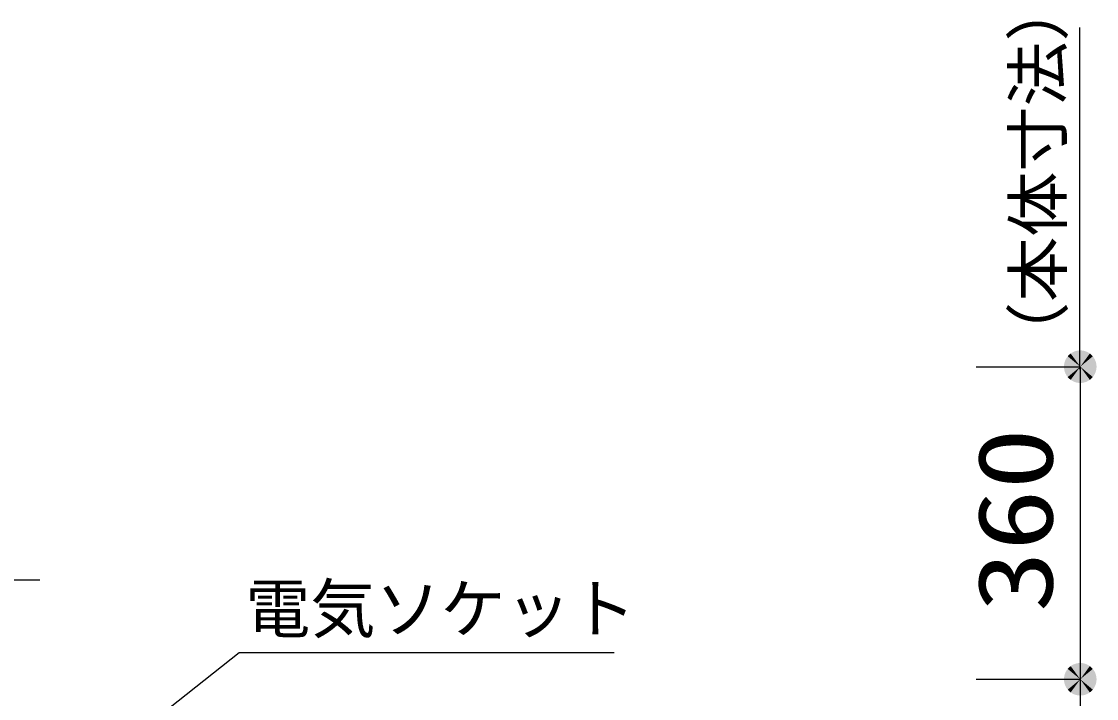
# Model space of a CAD drawing. Units: millimetres, scale not verified. Extents: x -8093 to 8093, y -5792 to 5792.
# Drawn here: x -4501 to -3263, y 1514 to 2293 of the extents above; entities that cross this region are included whole.
import ezdxf
from ezdxf.enums import TextEntityAlignment as Align

# ---------------------------------------------------------------- set-up
doc = ezdxf.new("R2010")
doc.units = ezdxf.units.MM
doc.header["$LTSCALE"] = 30
doc.layers.add('0-1_00クル-フ-0躯体', color=3, linetype='Continuous', lineweight=25)
doc.layers.add('0-3_00クル-フ-6寸法', color=132, linetype='Continuous', lineweight=25)
doc.styles.add('ＭＳ ゴシック', font='')
doc.styles.get('ＭＳ ゴシック').set_extended_font_data('MS Gothic')

msp = doc.modelspace()

# ---------------------------------------------------------------- linework, layer by layer
at = {"layer": '0-1_00クル-フ-0躯体', "color": 4}
msp.add_line((-4719.67, 1650.52), (-4479.99, 1650.52), dxfattribs=at)
msp.add_lwpolyline([(-4361.45, 1478.77), (-4250.18, 1566.86), (-3818.2, 1566.86)], dxfattribs=at)
at = {"layer": '0-3_00クル-フ-6寸法', "color": 4}
for p, q in [((-3281.64, 1893.09), (-3281.64, 2286.59)), ((-3401.24, 1895.87), (-3281.24, 1895.87)), ((-3281.24, 1895.87), (-3281.24, 1535.87)), ((-3401.24, 1535.87), (-3281.24, 1535.87)), ((-3401.24, 1535.87), (-3281.24, 1535.87)), ((-3281.24, 1535.87), (-3281.24, 635.87))]:
    msp.add_line(p, q, dxfattribs=at)
at = {"layer": '0-3_00クル-フ-6寸法'}
for points in [[(-3281.24, 1895.87), (-3297.07, 1905.91), (-3295.68, 1907.82)], [(-3281.24, 1895.87), (-3295.68, 1907.82), (-3294.07, 1909.53)], [(-3281.24, 1895.87), (-3294.07, 1909.53), (-3292.26, 1911.03)], [(-3281.24, 1895.87), (-3292.26, 1911.03), (-3290.27, 1912.3)], [(-3281.24, 1895.87), (-3290.27, 1912.3), (-3288.14, 1913.3)], [(-3281.24, 1895.87), (-3288.14, 1913.3), (-3285.9, 1914.03)], [(-3281.24, 1895.87), (-3285.9, 1914.03), (-3283.59, 1914.47)], [(-3281.24, 1895.87), (-3283.59, 1914.47), (-3281.24, 1914.62)], [(-3281.24, 1895.87), (-3281.24, 1914.62), (-3278.89, 1914.47)], [(-3281.24, 1895.87), (-3278.89, 1914.47), (-3276.57, 1914.03)], [(-3281.24, 1895.87), (-3276.57, 1914.03), (-3274.34, 1913.3)], [(-3281.24, 1895.87), (-3274.34, 1913.3), (-3272.2, 1912.3)], [(-3281.24, 1895.87), (-3272.2, 1912.3), (-3270.22, 1911.03)], [(-3281.24, 1895.87), (-3270.22, 1911.03), (-3268.4, 1909.53)], [(-3281.24, 1895.87), (-3268.4, 1909.53), (-3266.79, 1907.82)], [(-3281.24, 1895.87), (-3266.79, 1907.82), (-3265.41, 1905.91)], [(-3281.24, 1895.87), (-3299.95, 1897.04), (-3299.66, 1899.38)], [(-3281.24, 1895.87), (-3299.95, 1894.69), (-3299.95, 1897.04)], [(-3281.24, 1895.87), (-3299.66, 1892.35), (-3299.95, 1894.69)], [(-3281.24, 1895.87), (-3299.66, 1899.38), (-3299.07, 1901.66)], [(-3281.24, 1895.87), (-3299.07, 1890.07), (-3299.66, 1892.35)], [(-3281.24, 1895.87), (-3299.07, 1901.66), (-3298.2, 1903.85)], [(-3281.24, 1895.87), (-3298.2, 1887.88), (-3299.07, 1890.07)], [(-3281.24, 1895.87), (-3298.2, 1903.85), (-3297.07, 1905.91)], [(-3281.24, 1895.87), (-3297.07, 1885.82), (-3298.2, 1887.88)], [(-3281.24, 1895.87), (-3295.68, 1883.91), (-3297.07, 1885.82)], [(-3281.24, 1895.87), (-3294.07, 1882.2), (-3295.68, 1883.91)], [(-3281.24, 1895.87), (-3292.26, 1880.7), (-3294.07, 1882.2)], [(-3281.24, 1895.87), (-3290.27, 1879.44), (-3292.26, 1880.7)], [(-3281.24, 1895.87), (-3288.14, 1878.43), (-3290.27, 1879.44)], [(-3281.24, 1895.87), (-3285.9, 1877.7), (-3288.14, 1878.43)], [(-3281.24, 1895.87), (-3283.59, 1877.26), (-3285.9, 1877.7)], [(-3281.24, 1895.87), (-3281.24, 1877.12), (-3283.59, 1877.26)], [(-3281.24, 1895.87), (-3265.41, 1905.91), (-3264.27, 1903.85)], [(-3281.24, 1895.87), (-3264.27, 1903.85), (-3263.41, 1901.66)], [(-3281.24, 1895.87), (-3263.41, 1901.66), (-3262.82, 1899.38)], [(-3281.24, 1895.87), (-3262.82, 1899.38), (-3262.52, 1897.04)], [(-3281.24, 1895.87), (-3262.52, 1897.04), (-3262.52, 1894.69)], [(-3281.24, 1895.87), (-3278.89, 1877.26), (-3281.24, 1877.12)], [(-3281.24, 1895.87), (-3276.57, 1877.7), (-3278.89, 1877.26)], [(-3281.24, 1895.87), (-3274.34, 1878.43), (-3276.57, 1877.7)], [(-3281.24, 1895.87), (-3272.2, 1879.44), (-3274.34, 1878.43)], [(-3281.24, 1895.87), (-3270.22, 1880.7), (-3272.2, 1879.44)], [(-3281.24, 1895.87), (-3268.4, 1882.2), (-3270.22, 1880.7)], [(-3281.24, 1895.87), (-3266.79, 1883.91), (-3268.4, 1882.2)], [(-3281.24, 1895.87), (-3265.41, 1885.82), (-3266.79, 1883.91)], [(-3281.24, 1895.87), (-3264.27, 1887.88), (-3265.41, 1885.82)], [(-3281.24, 1895.87), (-3263.41, 1890.07), (-3264.27, 1887.88)], [(-3281.24, 1895.87), (-3262.82, 1892.35), (-3263.41, 1890.07)], [(-3281.24, 1895.87), (-3262.52, 1894.69), (-3262.82, 1892.35)], [(-3281.24, 1535.87), (-3295.68, 1547.82), (-3294.07, 1549.53)], [(-3281.24, 1535.87), (-3295.68, 1547.82), (-3294.07, 1549.53)], [(-3281.24, 1535.87), (-3294.07, 1549.53), (-3292.26, 1551.03)], [(-3281.24, 1535.87), (-3294.07, 1549.53), (-3292.26, 1551.03)], [(-3281.24, 1535.87), (-3292.26, 1551.03), (-3290.27, 1552.3)], [(-3281.24, 1535.87), (-3292.26, 1551.03), (-3290.27, 1552.3)], [(-3281.24, 1535.87), (-3290.27, 1552.3), (-3288.14, 1553.3)], [(-3281.24, 1535.87), (-3290.27, 1552.3), (-3288.14, 1553.3)], [(-3281.24, 1535.87), (-3288.14, 1553.3), (-3285.9, 1554.03)], [(-3281.24, 1535.87), (-3288.14, 1553.3), (-3285.9, 1554.03)], [(-3281.24, 1535.87), (-3285.9, 1554.03), (-3283.59, 1554.47)], [(-3281.24, 1535.87), (-3285.9, 1554.03), (-3283.59, 1554.47)], [(-3281.24, 1535.87), (-3283.59, 1554.47), (-3281.24, 1554.62)], [(-3281.24, 1535.87), (-3283.59, 1554.47), (-3281.24, 1554.62)], [(-3281.24, 1535.87), (-3281.24, 1554.62), (-3278.89, 1554.47)], [(-3281.24, 1535.87), (-3281.24, 1554.62), (-3278.89, 1554.47)], [(-3281.24, 1535.87), (-3278.89, 1554.47), (-3276.57, 1554.03)], [(-3281.24, 1535.87), (-3278.89, 1554.47), (-3276.57, 1554.03)], [(-3281.24, 1535.87), (-3276.57, 1554.03), (-3274.34, 1553.3)], [(-3281.24, 1535.87), (-3276.57, 1554.03), (-3274.34, 1553.3)], [(-3281.24, 1535.87), (-3274.34, 1553.3), (-3272.2, 1552.3)], [(-3281.24, 1535.87), (-3274.34, 1553.3), (-3272.2, 1552.3)], [(-3281.24, 1535.87), (-3272.2, 1552.3), (-3270.22, 1551.03)], [(-3281.24, 1535.87), (-3272.2, 1552.3), (-3270.22, 1551.03)], [(-3281.24, 1535.87), (-3270.22, 1551.03), (-3268.4, 1549.53)], [(-3281.24, 1535.87), (-3270.22, 1551.03), (-3268.4, 1549.53)], [(-3281.24, 1535.87), (-3268.4, 1549.53), (-3266.79, 1547.82)], [(-3281.24, 1535.87), (-3268.4, 1549.53), (-3266.79, 1547.82)], [(-3281.24, 1535.87), (-3299.95, 1537.04), (-3299.66, 1539.38)], [(-3281.24, 1535.87), (-3299.95, 1537.04), (-3299.66, 1539.38)], [(-3281.24, 1535.87), (-3299.95, 1534.69), (-3299.95, 1537.04)], [(-3281.24, 1535.87), (-3299.95, 1534.69), (-3299.95, 1537.04)], [(-3281.24, 1535.87), (-3299.66, 1532.35), (-3299.95, 1534.69)], [(-3281.24, 1535.87), (-3299.66, 1532.35), (-3299.95, 1534.69)], [(-3281.24, 1535.87), (-3299.66, 1539.38), (-3299.07, 1541.66)], [(-3281.24, 1535.87), (-3299.66, 1539.38), (-3299.07, 1541.66)], [(-3281.24, 1535.87), (-3299.07, 1530.07), (-3299.66, 1532.35)], [(-3281.24, 1535.87), (-3299.07, 1530.07), (-3299.66, 1532.35)], [(-3281.24, 1535.87), (-3299.07, 1541.66), (-3298.2, 1543.85)], [(-3281.24, 1535.87), (-3299.07, 1541.66), (-3298.2, 1543.85)], [(-3281.24, 1535.87), (-3298.2, 1527.88), (-3299.07, 1530.07)], [(-3281.24, 1535.87), (-3298.2, 1527.88), (-3299.07, 1530.07)], [(-3281.24, 1535.87), (-3298.2, 1543.85), (-3297.07, 1545.91)], [(-3281.24, 1535.87), (-3298.2, 1543.85), (-3297.07, 1545.91)], [(-3281.24, 1535.87), (-3297.07, 1525.82), (-3298.2, 1527.88)], [(-3281.24, 1535.87), (-3297.07, 1525.82), (-3298.2, 1527.88)], [(-3281.24, 1535.87), (-3297.07, 1545.91), (-3295.68, 1547.82)], [(-3281.24, 1535.87), (-3297.07, 1545.91), (-3295.68, 1547.82)], [(-3281.24, 1535.87), (-3295.68, 1523.91), (-3297.07, 1525.82)], [(-3281.24, 1535.87), (-3295.68, 1523.91), (-3297.07, 1525.82)], [(-3281.24, 1535.87), (-3294.07, 1522.2), (-3295.68, 1523.91)], [(-3281.24, 1535.87), (-3294.07, 1522.2), (-3295.68, 1523.91)], [(-3281.24, 1535.87), (-3292.26, 1520.7), (-3294.07, 1522.2)], [(-3281.24, 1535.87), (-3292.26, 1520.7), (-3294.07, 1522.2)], [(-3281.24, 1535.87), (-3290.27, 1519.44), (-3292.26, 1520.7)], [(-3281.24, 1535.87), (-3290.27, 1519.44), (-3292.26, 1520.7)], [(-3281.24, 1535.87), (-3288.14, 1518.43), (-3290.27, 1519.44)], [(-3281.24, 1535.87), (-3288.14, 1518.43), (-3290.27, 1519.44)], [(-3281.24, 1535.87), (-3285.9, 1517.7), (-3288.14, 1518.43)], [(-3281.24, 1535.87), (-3285.9, 1517.7), (-3288.14, 1518.43)], [(-3281.24, 1535.87), (-3283.59, 1517.26), (-3285.9, 1517.7)], [(-3281.24, 1535.87), (-3283.59, 1517.26), (-3285.9, 1517.7)], [(-3281.24, 1535.87), (-3281.24, 1517.12), (-3283.59, 1517.26)], [(-3281.24, 1535.87), (-3281.24, 1517.12), (-3283.59, 1517.26)], [(-3281.24, 1535.87), (-3266.79, 1547.82), (-3265.41, 1545.91)], [(-3281.24, 1535.87), (-3266.79, 1547.82), (-3265.41, 1545.91)], [(-3281.24, 1535.87), (-3265.41, 1545.91), (-3264.27, 1543.85)], [(-3281.24, 1535.87), (-3265.41, 1545.91), (-3264.27, 1543.85)], [(-3281.24, 1535.87), (-3264.27, 1543.85), (-3263.41, 1541.66)], [(-3281.24, 1535.87), (-3264.27, 1543.85), (-3263.41, 1541.66)], [(-3281.24, 1535.87), (-3263.41, 1541.66), (-3262.82, 1539.38)], [(-3281.24, 1535.87), (-3263.41, 1541.66), (-3262.82, 1539.38)], [(-3281.24, 1535.87), (-3262.82, 1539.38), (-3262.52, 1537.04)], [(-3281.24, 1535.87), (-3262.82, 1539.38), (-3262.52, 1537.04)], [(-3281.24, 1535.87), (-3262.52, 1537.04), (-3262.52, 1534.69)], [(-3281.24, 1535.87), (-3262.52, 1537.04), (-3262.52, 1534.69)], [(-3281.24, 1535.87), (-3278.89, 1517.26), (-3281.24, 1517.12)], [(-3281.24, 1535.87), (-3276.57, 1517.7), (-3278.89, 1517.26)], [(-3281.24, 1535.87), (-3274.34, 1518.43), (-3276.57, 1517.7)], [(-3281.24, 1535.87), (-3272.2, 1519.44), (-3274.34, 1518.43)], [(-3281.24, 1535.87), (-3270.22, 1520.7), (-3272.2, 1519.44)], [(-3281.24, 1535.87), (-3268.4, 1522.2), (-3270.22, 1520.7)], [(-3281.24, 1535.87), (-3266.79, 1523.91), (-3268.4, 1522.2)], [(-3281.24, 1535.87), (-3265.41, 1525.82), (-3266.79, 1523.91)], [(-3281.24, 1535.87), (-3264.27, 1527.88), (-3265.41, 1525.82)], [(-3281.24, 1535.87), (-3263.41, 1530.07), (-3264.27, 1527.88)], [(-3281.24, 1535.87), (-3262.82, 1532.35), (-3263.41, 1530.07)], [(-3281.24, 1535.87), (-3262.52, 1534.69), (-3262.82, 1532.35)], [(-3281.24, 1535.87), (-3278.89, 1517.26), (-3281.24, 1517.12)], [(-3281.24, 1535.87), (-3276.57, 1517.7), (-3278.89, 1517.26)], [(-3281.24, 1535.87), (-3274.34, 1518.43), (-3276.57, 1517.7)], [(-3281.24, 1535.87), (-3272.2, 1519.44), (-3274.34, 1518.43)], [(-3281.24, 1535.87), (-3270.22, 1520.7), (-3272.2, 1519.44)], [(-3281.24, 1535.87), (-3268.4, 1522.2), (-3270.22, 1520.7)], [(-3281.24, 1535.87), (-3266.79, 1523.91), (-3268.4, 1522.2)], [(-3281.24, 1535.87), (-3265.41, 1525.82), (-3266.79, 1523.91)], [(-3281.24, 1535.87), (-3264.27, 1527.88), (-3265.41, 1525.82)], [(-3281.24, 1535.87), (-3263.41, 1530.07), (-3264.27, 1527.88)], [(-3281.24, 1535.87), (-3262.82, 1532.35), (-3263.41, 1530.07)], [(-3281.24, 1535.87), (-3262.52, 1534.69), (-3262.82, 1532.35)]]:
    msp.add_solid(points, dxfattribs=at)

# ---------------------------------------------------------------- texts
at = {"layer": '0-1_00クル-フ-0躯体', "color": 4, "style": 'ＭＳ ゴシック'}
msp.add_text('電気ソケット', height=54.99, dxfattribs=at).set_placement((-4243.34, 1573.21), align=Align.BOTTOM_LEFT)
at = {"layer": '0-3_00クル-フ-6寸法', "color": 4, "style": 'ＭＳ ゴシック'}
msp.add_text('（本体寸法）', height=54.99, rotation=90, dxfattribs=at).set_placement((-3286.01, 1895.48), align=Align.BOTTOM_LEFT)
at = {"layer": '0-3_00クル-フ-6寸法', "color": 3, "style": 'ＭＳ ゴシック', "width": 1.2}
msp.add_text('360', height=86.66, rotation=90, dxfattribs=at).set_placement((-3287.08, 1613.01), align=Align.BOTTOM_LEFT)

doc.saveas('drawing.dxf')
